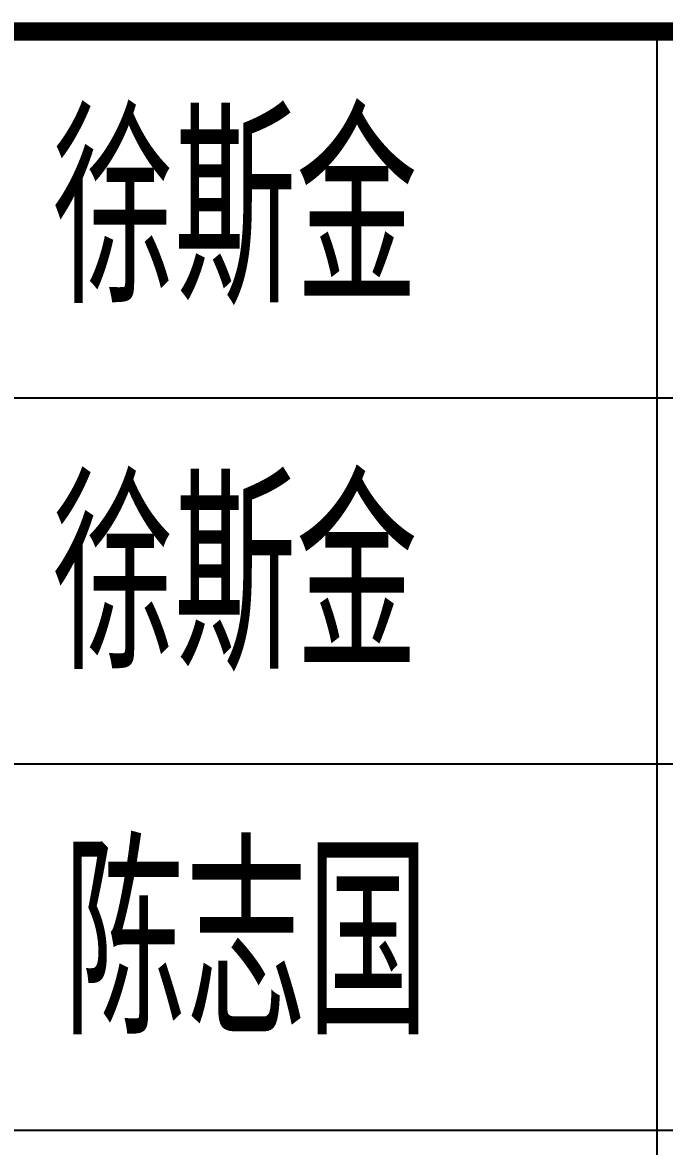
# Model space of a CAD drawing. Extents: x 2506385 to 2810062, y -487803 to -193521.
# Drawn here: x 2627391 to 2629145, y -358484 to -355414 of the extents above; entities that cross this region are included whole.
import ezdxf

# ---------------------------------------------------------------- set-up
doc = ezdxf.new("R2010")
doc.units = 0
doc.header["$LTSCALE"] = 1000
doc.header["$MEASUREMENT"] = 0
doc.layers.add('PUB_TITLE', color=4, linetype='Continuous')
doc.styles.add('TSSD_REIN', font='TSSDENG', dxfattribs={"width": 0.8, "bigfont": 'TSSDCHN'})

# ---------------------------------------------------------------- blocks, each defined once
blk = doc.blocks.new('EWW')
at = {"layer": 'PUB_TITLE'}
for p, q in [((-160507.8, 283054.6), (-160507.8, 276075)), ((-165269.8, 282054.6), (-158269.8, 282054.6)), ((-165269.8, 281054.6), (-158269.8, 281054.6)), ((-165269.8, 280054.6), (-158269.8, 280054.6))]:
    blk.add_line(p, q, dxfattribs=at)
at = {"layer": 'PUB_TITLE', "const_width": 50}
blk.add_lwpolyline([(-165269.8, 283054.6), (-158269.8, 283054.6), (-158269.8, 276054.6), (-165269.8, 276054.6)], close=True, dxfattribs=at)
at = {"layer": 'PUB_TITLE', "style": 'TSSD_REIN', "width": 0.7}
for s, p in [('徐斯金', (-162158.4, 282315.6, -125)), ('徐斯金', (-162158.4, 281315.6, -125)), ('陈志国', (-162128.1, 280315.6, -125))]:
    blk.add_text(s, height=500, dxfattribs=at).set_placement(p)

msp = doc.modelspace()

# ---------------------------------------------------------------- block references
msp.add_blockref('EWW', (2789631.4, -638493.3))

doc.saveas('drawing.dxf')
